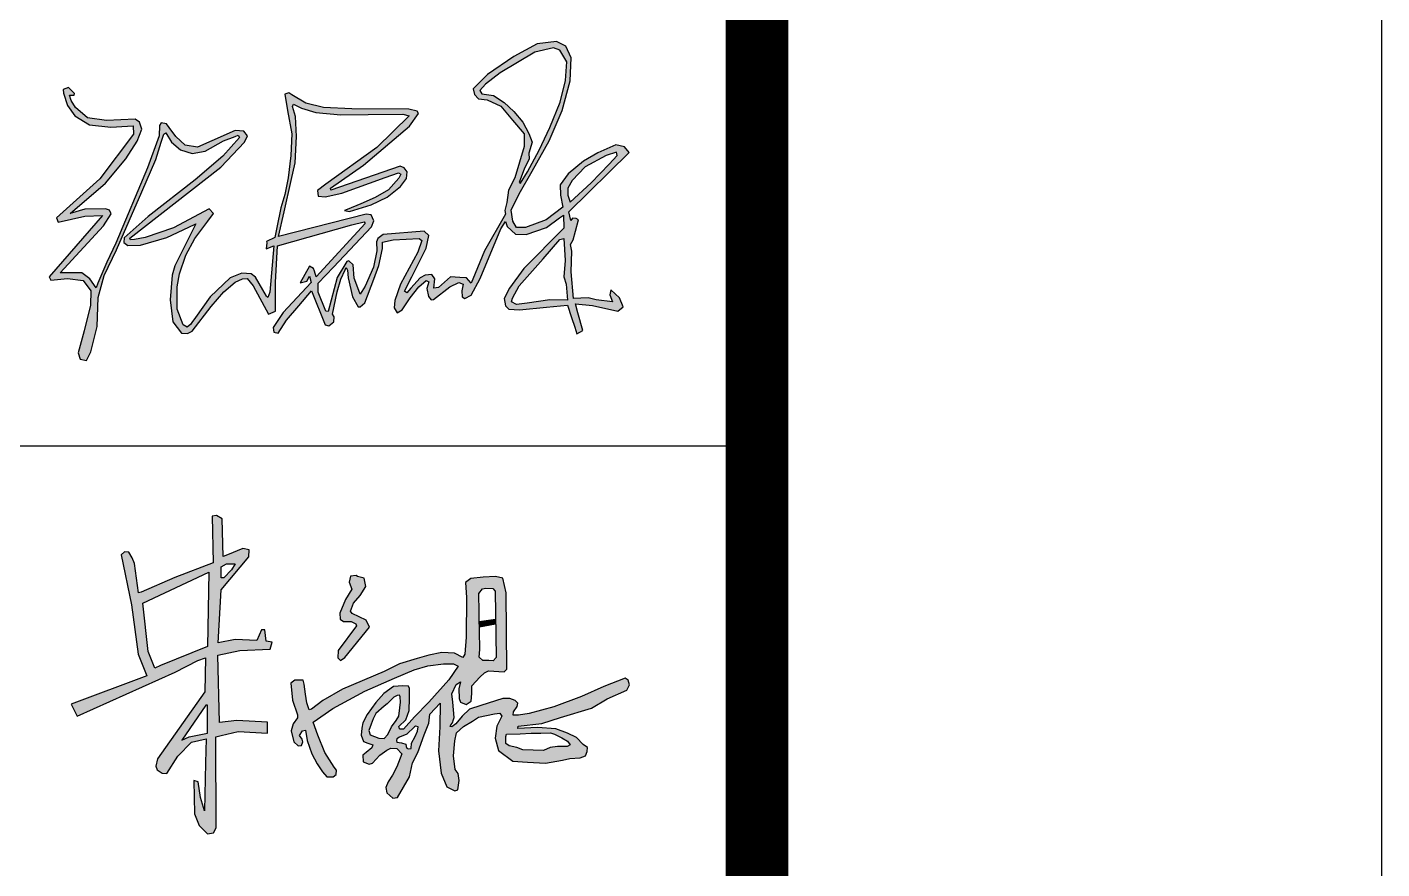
# Model space of a CAD drawing. Extents: x -427546 to -314919, y 698702 to 968782.
# Drawn here: x -341698 to -338446, y 721478 to 723497 of the extents above; entities that cross this region are included whole.
import ezdxf

# ---------------------------------------------------------------- set-up
doc = ezdxf.new("R2010")
doc.units = 0
doc.header["$LTSCALE"] = 1000
doc.header["$MEASUREMENT"] = 0
doc.layers.get('0').update_dxf_attribs({"linetype": 'CONTINUOUS'})
doc.layers.add('PUB_TITLE', color=4, linetype='CONTINUOUS')

msp = doc.modelspace()

# ---------------------------------------------------------------- hatches: boundary and pattern name
h = msp.add_hatch(color=256)
h.paths.add_polyline_path([(-340419, 722987), (-340409.2, 722989.9), (-340406.5, 722937.3), (-340409.2, 722897.5), (-340403.8, 722880.5), (-340400.7, 722841.9), (-340442.9, 722842.5), (-340497.3, 722834.9), (-340523.3, 722831.3), (-340535, 722837.9), (-340532.8, 722846.6), (-340516.5, 722876.1), (-340459.3, 722941.2)], flags=16)
h.paths.add_polyline_path([(-340516.3, 723124.4), (-340513.1, 723122.3), (-340496.5, 723149.6), (-340468.5, 723201.7), (-340443, 723255.7), (-340418.2, 723316.4), (-340405.7, 723368.9), (-340402.5, 723413.5), (-340418.9, 723441.6), (-340434.5, 723447.4), (-340479, 723437.1), (-340561.9, 723387.1), (-340597.1, 723360.2), (-340611.1, 723345.1), (-340606.1, 723336.9), (-340578.5, 723332.7), (-340552.3, 723316.3), (-340529.4, 723294.7), (-340507.7, 723268.5), (-340493.1, 723241.8), (-340485.7, 723221.2), (-340493.4, 723194.7), (-340492.6, 723181), (-340504.2, 723156.2), (-340513.1, 723132.8)], flags=16)
h.paths.add_polyline_path([(-340400.1, 723093.5), (-340393.8, 723077.1), (-340344.1, 723123.5), (-340300.9, 723168.3), (-340281.2, 723188.9), (-340283.1, 723196.5), (-340307.5, 723188.5), (-340358.3, 723161.3), (-340389.7, 723128.7), (-340400.1, 723110.7)], flags=16)
h.paths.add_polyline_path([(-341584.6, 723333.4), (-341583.5, 723337.3), (-341598.5, 723351.9), (-341611.4, 723347.3), (-341610.4, 723338.3), (-341600.7, 723308.7), (-341582.7, 723284.2), (-341547.7, 723262.8), (-341496.4, 723256.7), (-341456.6, 723259.4), (-341442.7, 723260.3), (-341442.3, 723240.1), (-341523.1, 723132.7), (-341626.9, 723039.3), (-341623.2, 723028.8), (-341559.2, 723043.7), (-341517, 723044.9), (-341645, 722897.8), (-341640.3, 722889.4), (-341600.3, 722894), (-341562.8, 722889.1), (-341544.8, 722864.1), (-341545.1, 722829.7), (-341561, 722768.3), (-341574.7, 722715.5), (-341570.2, 722700.5), (-341554.9, 722696.8), (-341544.5, 722718.2), (-341529.8, 722778.7), (-341527.3, 722848.5), (-341512.6, 722900.7), (-341483.4, 722962.3), (-341422.6, 723101.9), (-341388.8, 723179.6), (-341375.9, 723220.8), (-341369.8, 723240.3), (-341364.5, 723243.3), (-341351.1, 723220.8), (-341329.4, 723202.4), (-341301.8, 723193.3), (-341270.3, 723199.1), (-341225.9, 723224.2), (-341198.6, 723234.6), (-341191.4, 723237.4), (-341187.9, 723232.1), (-341227.6, 723187.2), (-341294.5, 723130.3), (-341406.9, 723042.3), (-341464.4, 722991.5), (-341465.5, 722980), (-341456.1, 722973.2), (-341425.1, 722973.5), (-341362.4, 722992.2), (-341295.7, 723023.6), (-341292.3, 723025.2), (-341343.2, 722923.9), (-341349.4, 722902), (-341354.1, 722842.6), (-341347.6, 722790), (-341327.4, 722763), (-341312.7, 722762), (-341301.5, 722767.1), (-341256.2, 722826.4), (-341225.3, 722861.7), (-341198.6, 722884.9), (-341181, 722892.6), (-341169.8, 722893.6), (-341155.4, 722876.5), (-341118.5, 722808.4), (-341101.3, 722815.2), (-341101.2, 722884), (-341097, 722971.9), (-340918, 723022.2), (-340888.4, 723030.1), (-340885.8, 723025.6), (-341003.5, 722897.4), (-341007.8, 722911), (-341010, 722918), (-341019.9, 722923.7), (-341042.6, 722883.7), (-341026.2, 722887), (-341019.5, 722899.7), (-341016.2, 722884.3), (-341082.7, 722812.5), (-341106.8, 722775.9), (-341105.8, 722765.3), (-341095.4, 722762.3), (-341074.7, 722793.6), (-341045.3, 722828.4), (-341014.7, 722864.5), (-340982.4, 722782.5), (-340973.7, 722780.1), (-340961.3, 722789.5), (-340961, 722801.9), (-340964.5, 722808.2), (-340953.2, 722861.6), (-340944.6, 722891.8), (-340934.3, 722914.9), (-340932.1, 722919.8), (-340928.8, 722913.5), (-340927.1, 722895.3), (-340916.4, 722850.1), (-340903.2, 722826.1), (-340898.5, 722825.9), (-340886.9, 722835.6), (-340865.4, 722892.3), (-340853, 722924.8), (-340844.7, 722965.4), (-340844.5, 722980.9), (-340819.1, 722986.9), (-340756.5, 722989.5), (-340750.5, 722985.2), (-340759.9, 722957.2), (-340801.1, 722880.1), (-340814.8, 722841.2), (-340816.4, 722823.6), (-340809.7, 722811.8), (-340797.3, 722818.5), (-340778.1, 722847.2), (-340757, 722874.1), (-340740, 722889.1), (-340733.6, 722885.5), (-340737.8, 722869.5), (-340734.5, 722850.7), (-340727.6, 722842.7), (-340722, 722843.2), (-340682.8, 722874), (-340661.6, 722883.9), (-340651.3, 722880.4), (-340654.1, 722864.5), (-340653, 722849.5), (-340647.3, 722846.2), (-340632.1, 722853.7), (-340609.8, 722893.6), (-340560.7, 723013), (-340549.3, 723030.9), (-340545.2, 723018.8), (-340525.3, 723000.5), (-340499.5, 722999.1), (-340450.6, 723016.1), (-340419.4, 723039), (-340410.1, 723045.8), (-340409.3, 723014.4), (-340505.4, 722917.4), (-340539.5, 722870.7), (-340552.6, 722846.1), (-340549.2, 722828), (-340541.3, 722820.1), (-340516, 722818.7), (-340451, 722824.9), (-340400.5, 722829.7), (-340391, 722800.6), (-340383.2, 722776.8), (-340378.1, 722761.1), (-340364, 722769.2), (-340375.6, 722811.5), (-340381.5, 722832.9), (-340340.4, 722829), (-340279.8, 722815.6), (-340266.8, 722825.6), (-340275.7, 722847.1), (-340296.9, 722866.6), (-340299.3, 722854.6), (-340292.8, 722837.9), (-340331.5, 722842.6), (-340350.8, 722847.8), (-340385.8, 722845.9), (-340391.7, 722909.6), (-340390.4, 722959.1), (-340393.4, 722975.3), (-340387.3, 722986.5), (-340381.6, 723007.1), (-340374, 723034.3), (-340379.9, 723037.4), (-340388.6, 723038.4), (-340392.9, 723032.8), (-340397.1, 723054), (-340252.9, 723196.2), (-340264.1, 723209.6), (-340284.5, 723214.4), (-340327.7, 723195.5), (-340362.3, 723175.4), (-340399.1, 723144.9), (-340418.4, 723118.2), (-340417.3, 723093.7), (-340411.4, 723064.8), (-340451.6, 723034.7), (-340501, 723016.5), (-340523, 723015.8), (-340531.5, 723031.7), (-340535.6, 723057.4), (-340516.3, 723097.1), (-340485, 723151.3), (-340444.4, 723224.4), (-340413.5, 723296.5), (-340393.8, 723368.3), (-340391.9, 723423.4), (-340404.3, 723450.9), (-340427.3, 723462), (-340473.2, 723456.8), (-340529.7, 723426.6), (-340592.8, 723383.3), (-340627, 723348.6), (-340623.7, 723334.8), (-340614.5, 723325), (-340593.5, 723322.3), (-340560.7, 723307.3), (-340532.5, 723273.8), (-340504.9, 723241.2), (-340504.3, 723210.2), (-340526.6, 723135.1), (-340542.3, 723105.6), (-340546.3, 723076.1), (-340551.3, 723056.8), (-340549.7, 723048.4), (-340599.4, 722960.2), (-340622.1, 722906.1), (-340631.9, 722882.8), (-340643.2, 722895.3), (-340658.7, 722896.4), (-340681, 722897.8), (-340710.2, 722872.2), (-340721.5, 722870.6), (-340718.9, 722892.8), (-340726.1, 722903.6), (-340742.1, 722902), (-340754.3, 722895.6), (-340776.8, 722870.3), (-340786.3, 722859.8), (-340791.5, 722863.8), (-340774.1, 722897.4), (-340757.1, 722931.2), (-340739.4, 722966.6), (-340733, 722997), (-340744.6, 723007.3), (-340842.8, 722999.5), (-340855.9, 722989.5), (-340859.3, 722981.5), (-340857.9, 722960.2), (-340866.2, 722920.9), (-340885.8, 722875.6), (-340894.4, 722862.3), (-340898.2, 722856.5), (-340906.2, 722877.8), (-340912.5, 722894.5), (-340915.3, 722926.5), (-340925.4, 722936), (-340930.2, 722934.2), (-340953.1, 722896), (-340975.2, 722814.9), (-340980.3, 722815.1), (-340998.8, 722860.8), (-340998.8, 722875.6), (-340998.8, 722882.3), (-340962.1, 722920.7), (-340871.2, 723018), (-340865.4, 723032), (-340871.4, 723046.4), (-340883.4, 723048.3), (-341094.5, 722994.3), (-341081, 723053.6), (-341063.9, 723128.6), (-341054.2, 723171), (-341050.8, 723234.6), (-341053.5, 723282.8), (-341060.7, 723306.6), (-341057.9, 723311.8), (-341038.8, 723302.2), (-341004.6, 723291.9), (-340944.4, 723286.3), (-340879.1, 723287.1), (-340795.5, 723288.1), (-340780.7, 723283.9), (-340858.4, 723208.4), (-340980.7, 723119.8), (-341000.9, 723105.2), (-340999, 723091.2), (-340982.3, 723089.6), (-340942.5, 723098.7), (-340838.1, 723136.1), (-340806.2, 723147.6), (-340800.2, 723143.7), (-340805.7, 723134.6), (-340830, 723106.7), (-340862.3, 723088), (-340896.5, 723073.3), (-340929.6, 723059.1), (-340935.9, 723056.9), (-340924, 723054.9), (-340871.8, 723070.5), (-340833.2, 723088.5), (-340801.7, 723114.4), (-340787.2, 723133.5), (-340785.2, 723149.7), (-340792.4, 723159.5), (-340802.5, 723163.2), (-340968.4, 723105.9), (-340969.5, 723110.5), (-340890.2, 723165.6), (-340779.4, 723259.4), (-340757.9, 723289.6), (-340761.5, 723294.9), (-340781.5, 723299.8), (-340917.9, 723300.4), (-340986.2, 723303.9), (-341029, 723314.7), (-341062, 723334.4), (-341069.5, 723338.8), (-341079.2, 723335.8), (-341072.3, 723296.5), (-341062.6, 723240.6), (-341065, 723188.5), (-341071.3, 723135.2), (-341079.2, 723095), (-341089, 723063.2), (-341098.2, 723016.1), (-341102.8, 722992.4), (-341123.1, 722982.3), (-341122.6, 722979.4), (-341123.7, 722964.8), (-341105.8, 722972.1), (-341115.3, 722860.8), (-341119.6, 722848.4), (-341122.9, 722851.3), (-341149.4, 722897.3), (-341160, 722904.6), (-341182.5, 722906.2), (-341210.1, 722895.7), (-341258.5, 722850), (-341293.5, 722800.3), (-341301.9, 722788.5), (-341304.9, 722784.2), (-341313.8, 722777.1), (-341323.3, 722782.8), (-341337.1, 722820.4), (-341337.1, 722873.5), (-341331.7, 722904.9), (-341316.3, 722949.4), (-341295.1, 722989.6), (-341263.9, 723031.6), (-341250.3, 723049.9), (-341260.4, 723060.7), (-341346.6, 723015.3), (-341414.1, 722991.9), (-341440.1, 722987.7), (-341449.1, 722986.2), (-341450.7, 722990.4), (-341232.5, 723160.7), (-341175.9, 723220.9), (-341168.5, 723236.3), (-341177.2, 723247.4), (-341198.4, 723248.8), (-341254.2, 723224.4), (-341288.8, 723209.2), (-341317.9, 723213.3), (-341340.9, 723234.8), (-341356.6, 723255.8), (-341363.3, 723264.9), (-341376, 723267.4), (-341379.9, 723260.6), (-341380.8, 723235.8), (-341408.9, 723159.4), (-341484.9, 722978.4), (-341506.4, 722933.3), (-341527.5, 722882.6), (-341532.2, 722871.3), (-341547.4, 722893.1), (-341566.6, 722907), (-341586.4, 722907), (-341618.2, 722907), (-341514.5, 723020.5), (-341495.8, 723048.7), (-341499.5, 723058.1), (-341509.2, 723060.9), (-341558.9, 723060.3), (-341594.1, 723049.5), (-341509.4, 723122.7), (-341460.6, 723180.6), (-341433.1, 723223.3), (-341422.2, 723252), (-341428.1, 723268.9), (-341438.2, 723275.7), (-341507.1, 723273), (-341552.3, 723279.4), (-341581.5, 723304), (-341592, 723320.5), (-341596.2, 723333.2)])
h = msp.add_hatch(color=7)
h.paths.add_polyline_path([(-341240.2, 721990), (-341187.1, 722001.8), (-341114.1, 722004.4), (-341109.2, 722021.7), (-341124, 722023.9), (-341126.8, 722051), (-341135.4, 722051.2), (-341146.3, 722025.3), (-341198.5, 722028.2), (-341239.2, 722019.6), (-341231.7, 722146.9), (-341165.1, 722226.2), (-341164.9, 722242.6), (-341179.9, 722246.2), (-341216.5, 722231.3), (-341226.8, 722227.3), (-341229.5, 722317.3), (-341242.9, 722325.2), (-341253.1, 722323.3), (-341251.4, 722211.7), (-341343.4, 722176.9), (-341423.9, 722141.7), (-341430.2, 722139.5), (-341439.5, 722210.2), (-341445.2, 722224.1), (-341453.7, 722237), (-341463.7, 722237.8), (-341472.2, 722231.3), (-341447.3, 722110.8), (-341431.3, 721992.4), (-341409.9, 721940.3), (-341591.5, 721872.3), (-341577.7, 721844.2), (-341342, 721949.6), (-341288.2, 721977.4), (-341269.2, 721983.7), (-341271.4, 721902.5), (-341384.3, 721741.2), (-341388.9, 721723.6), (-341385.8, 721714.8), (-341373.8, 721707.4), (-341362.3, 721706.3), (-341335.7, 721748.2), (-341303.3, 721781.9), (-341267.6, 721789.6), (-341269.7, 721732.2), (-341271.5, 721616.8), (-341281.4, 721648.5), (-341287.2, 721686.4), (-341297.7, 721689.5), (-341296.7, 721649.2), (-341295.6, 721609.5), (-341284.7, 721581.3), (-341264.3, 721561.8), (-341250.4, 721564.2), (-341244.1, 721576.4), (-341244.8, 721794.5), (-341231.9, 721797.3), (-341190.9, 721807.2), (-341120.6, 721803.3), (-341120.6, 721829.5), (-341194, 721833.6), (-341236, 721829.1)])
h.paths.add_polyline_path([(-341264.9, 722011.3), (-341377.8, 721965.4), (-341390.7, 721959.1), (-341407.4, 721999.4), (-341419.7, 722114.9), (-341261.5, 722189.2)], flags=16)
h.paths.add_polyline_path([(-341264.9, 721870.2), (-341264.9, 721803), (-341308.4, 721794.3), (-341326.5, 721786), (-341268.8, 721870.2)], flags=16)
h.paths.add_polyline_path([(-341231.7, 722175.7), (-341231.7, 722202.5), (-341218.7, 722209.7), (-341197.9, 722209.7), (-341207, 722195), (-341225.2, 722176.1)], flags=16)
h = msp.add_hatch(color=7)
h.paths.add_polyline_path([(-340589.8, 721952.5), (-340552.8, 721950.3), (-340546.4, 721956.7), (-340547.8, 722139.4), (-340555.5, 722175.1), (-340573.1, 722179), (-340602.9, 722177.6), (-340632.7, 722174.5), (-340645.2, 722164.5), (-340643.1, 722128.9), (-340643.7, 722033.2), (-340646.6, 721992.3), (-340651.8, 721984.6), (-340671.4, 721994.9), (-340701.8, 721996.6), (-340733.3, 721990.6), (-340761.3, 721982.6), (-340803.5, 721969.4), (-340840.5, 721951.1), (-340940.4, 721908.5), (-340988, 721881.2), (-341015.3, 721860.9), (-341021, 721858.9), (-341026.2, 721875.5), (-341029.3, 721896.9), (-341032.7, 721920.8), (-341034.8, 721929.9), (-341054.9, 721930.3), (-341064.5, 721922.9), (-341061, 721882.6), (-341048.3, 721847.2), (-341048.5, 721839.5), (-341059, 721825.4), (-341063.6, 721809.1), (-341057.8, 721782.3), (-341047, 721773), (-341038.7, 721773.7), (-341035.6, 721782), (-341037.4, 721788.4), (-341044.1, 721797.4), (-341037, 721808.7), (-341029.6, 721810.2), (-341025.6, 721785.2), (-341014.5, 721753.2), (-341001.8, 721729.2), (-340988.3, 721710.4), (-340978.1, 721698.7), (-340963.2, 721698), (-340955.6, 721704), (-340955.2, 721714.2), (-340960.6, 721721.8), (-340983.2, 721756.6), (-340999.6, 721798.7), (-341010.9, 721829.4), (-340963.7, 721862.2), (-340887, 721903.9), (-340815.5, 721935.2), (-340768.4, 721955), (-340736.1, 721964.4), (-340698.2, 721969.8), (-340674.1, 721969.8), (-340663.2, 721964), (-340685.7, 721931.3), (-340733.3, 721877.5), (-340767.6, 721841.9), (-340794.5, 721812.7), (-340802.1, 721813.1), (-340804.4, 721815.6), (-340805.2, 721819.2), (-340788.4, 721835.4), (-340780.7, 721857.5), (-340780, 721886.9), (-340779.8, 721909.9), (-340782.3, 721915.7), (-340795.5, 721916.8), (-340817.8, 721915.2), (-340841.7, 721898.4), (-340860.5, 721876.3), (-340881.1, 721847.9), (-340891.6, 721828.1), (-340894.4, 721815.5), (-340895.5, 721798.1), (-340890.3, 721783.4), (-340879.5, 721779.2), (-340867.8, 721775.4), (-340870.3, 721767.9), (-340884, 721756.4), (-340891.7, 721750.1), (-340891.2, 721734.1), (-340876.4, 721728.6), (-340868.4, 721731.1), (-340851.2, 721750.2), (-340834.2, 721762), (-340824.3, 721767.2), (-340809.8, 721766.4), (-340798.5, 721753.8), (-340810.3, 721722.3), (-340820.7, 721702.1), (-340830.9, 721686.2), (-340836.9, 721673), (-340834.2, 721659.8), (-340819.6, 721647.5), (-340808.7, 721648.9), (-340779.4, 721698), (-340772.9, 721732.2), (-340760, 721756.4), (-340744.6, 721799.4), (-340733.3, 721827.4), (-340730.8, 721848.6), (-340706.2, 721874.7), (-340707.2, 721818.1), (-340710.2, 721760.5), (-340703.6, 721707.3), (-340690.5, 721674.3), (-340670.6, 721665), (-340663.7, 721667.5), (-340660.6, 721689.9), (-340663.1, 721706), (-340670.3, 721716.2), (-340674.3, 721749.1), (-340671.2, 721785), (-340667.2, 721803.7), (-340650.2, 721819.1), (-340628.7, 721832.1), (-340613.9, 721841.6), (-340575.9, 721849.6), (-340562.7, 721850.9), (-340558.4, 721843.9), (-340569.8, 721819.8), (-340574.1, 721791.4), (-340565.9, 721761.8), (-340531.9, 721736), (-340496.9, 721733.3), (-340453.6, 721731), (-340412.7, 721738.4), (-340394.7, 721742.7), (-340370.2, 721743.9), (-340357.7, 721748.9), (-340353, 721759.5), (-340352.4, 721769.1), (-340362.6, 721776.3), (-340379, 721792.8), (-340400.2, 721803.4), (-340428.7, 721813.8), (-340472.3, 721816.4), (-340519.4, 721814.6), (-340519.1, 721820.1), (-340461.9, 721826.4), (-340417.5, 721840.9), (-340342.8, 721863.4), (-340305.6, 721885.6), (-340258.4, 721906.2), (-340251.8, 721919.4), (-340254.8, 721930), (-340262.2, 721935), (-340313.4, 721914.8), (-340367.1, 721891.2), (-340433.6, 721866.6), (-340492.7, 721850.3), (-340518.4, 721846.4), (-340531.2, 721845.9), (-340529.9, 721854.5), (-340521.1, 721866.7), (-340519.6, 721874.8), (-340526.2, 721881.6), (-340538.6, 721886.4), (-340555.9, 721886.4), (-340608.5, 721869.3), (-340635.7, 721860.6), (-340653.2, 721843.5), (-340668.7, 721825.8), (-340678, 721818.6), (-340681.8, 721818.9), (-340680.3, 721822.8), (-340676.9, 721828.3), (-340674, 721836.2), (-340672.2, 721840.8), (-340675.9, 721877.4), (-340678.3, 721897.7), (-340667.7, 721920.1), (-340657.2, 721926.1), (-340661.3, 721909.1), (-340660.8, 721886.4), (-340657, 721877.1), (-340643.5, 721872.2), (-340631.5, 721880.1), (-340630.4, 721898.2), (-340630.4, 721916.9), (-340610.6, 721937.2), (-340600, 721948.1)])
h.paths.add_polyline_path([(-340612.6, 721985.7), (-340610.8, 722003.9), (-340613.6, 722138), (-340604.8, 722149.1), (-340596.5, 722151.3), (-340579.4, 722149.8), (-340574.3, 722144), (-340572.1, 721984.5), (-340579.3, 721976.8), (-340589.2, 721977.7), (-340603.7, 721977.4)], flags=16)
h.paths.add_polyline_path([(-340547.1, 721801.1), (-340513.9, 721801.5), (-340487.5, 721803.2), (-340464.5, 721803.4), (-340441.1, 721804.3), (-340431.8, 721801.1), (-340414, 721791.8), (-340400.4, 721784.2), (-340394.5, 721775.1), (-340401, 721771.2), (-340424.4, 721771), (-340441.8, 721768.4), (-340458.3, 721761.7), (-340508.1, 721763.2), (-340522.4, 721768.4), (-340540.2, 721772.5), (-340548.6, 721778.6), (-340548.4, 721794.8)], flags=16)
h.paths.add_polyline_path([(-340801.9, 721890.3), (-340801.6, 721877.2), (-340803.3, 721863.5), (-340805.5, 721844.1), (-340812.1, 721833.3), (-340823, 721818), (-340831.5, 721799.9), (-340840.8, 721790.1), (-340853.2, 721791.2), (-340874, 721799.5), (-340877, 721809.6), (-340872.1, 721824.6), (-340866.6, 721837.2), (-340860.3, 721850.1), (-340840.5, 721868.1), (-340833.3, 721873.3), (-340826.5, 721880.5), (-340817.4, 721889.5), (-340809.7, 721893.7), (-340803.4, 721893.9)], flags=16)
h.paths.add_polyline_path([(-340758.8, 721818.5), (-340760.6, 721808.3), (-340765.9, 721794.8), (-340775.1, 721778.8), (-340775.8, 721766.5), (-340782.8, 721765.2), (-340786.5, 721767.1), (-340787.9, 721771.2), (-340788.4, 721776.9), (-340799, 721780.1), (-340810.3, 721781.4), (-340811, 721785.4), (-340810.4, 721789.8), (-340803.9, 721793.9), (-340786.5, 721800.8), (-340767.5, 721818.5), (-340765.6, 721819.7)], flags=16)
for points in [[(-340876.1, 722057.3), (-340883.8, 722074.3), (-340917.4, 722090.4), (-340921, 722095.9), (-340913.9, 722114.8), (-340898.5, 722133.1), (-340884.6, 722154.6), (-340888.5, 722175.3), (-340904.3, 722179.1), (-340907.6, 722181.3), (-340921.1, 722179.6), (-340924.9, 722165.4), (-340917.8, 722148.7), (-340933.7, 722123.5), (-340946.6, 722090.6), (-340946.5, 722076.5), (-340938, 722071), (-340919.5, 722071), (-340908.2, 722065.3), (-340906.6, 722060.8), (-340951, 722001.4), (-340951.6, 721983.6), (-340945, 721977.5), (-340934.8, 721984.9)], [(-340573.4, 722076.6), (-340612.2, 722070.9), (-340611.9, 722057), (-340573.2, 722064.3)]]:
    msp.add_hatch(color=7).paths.add_polyline_path(points)

# ---------------------------------------------------------------- linework, layer by layer
for p, q in [((-340473.2, 723456.8), (-340529.7, 723426.6)), ((-340427.3, 723462), (-340473.2, 723456.8)), ((-340404.3, 723450.9), (-340427.3, 723462)), ((-340391.9, 723423.4), (-340404.3, 723450.9)), ((-340529.7, 723426.6), (-340592.8, 723383.3)), ((-340479, 723437.1), (-340561.9, 723387.1)), ((-340434.5, 723447.4), (-340479, 723437.1)), ((-340418.9, 723441.6), (-340434.5, 723447.4)), ((-340402.5, 723413.5), (-340418.9, 723441.6)), ((-340393.8, 723368.3), (-340391.9, 723423.4)), ((-340561.9, 723387.1), (-340597.1, 723360.2)), ((-340405.7, 723368.9), (-340402.5, 723413.5)), ((-340592.8, 723383.3), (-340627, 723348.6)), ((-340597.1, 723360.2), (-340611.1, 723345.1)), ((-340418.2, 723316.4), (-340405.7, 723368.9)), ((-340413.5, 723296.5), (-340393.8, 723368.3)), ((-341598.5, 723351.9), (-341611.4, 723347.3)), ((-341611.4, 723347.3), (-341610.4, 723338.3)), ((-341610.4, 723338.3), (-341600.7, 723308.7)), ((-341583.5, 723337.3), (-341598.5, 723351.9)), ((-341596.2, 723333.2), (-341584.6, 723333.4)), ((-341592, 723320.5), (-341596.2, 723333.2)), ((-341581.5, 723304), (-341592, 723320.5)), ((-341584.6, 723333.4), (-341583.5, 723337.3)), ((-341069.5, 723338.8), (-341079.2, 723335.8)), ((-341079.2, 723335.8), (-341072.3, 723296.5)), ((-341062, 723334.4), (-341069.5, 723338.8)), ((-341029, 723314.7), (-341062, 723334.4)), ((-340627, 723348.6), (-340623.7, 723334.8)), ((-340623.7, 723334.8), (-340614.5, 723325)), ((-340614.5, 723325), (-340593.5, 723322.3)), ((-340611.1, 723345.1), (-340606.1, 723336.9)), ((-340606.1, 723336.9), (-340578.5, 723332.7)), ((-340593.5, 723322.3), (-340560.7, 723307.3)), ((-340578.5, 723332.7), (-340552.3, 723316.3)), ((-341600.7, 723308.7), (-341582.7, 723284.2)), ((-341552.3, 723279.4), (-341581.5, 723304)), ((-341072.3, 723296.5), (-341062.6, 723240.6)), ((-341060.7, 723306.6), (-341057.9, 723311.8)), ((-341053.5, 723282.8), (-341060.7, 723306.6)), ((-341057.9, 723311.8), (-341038.8, 723302.2)), ((-341038.8, 723302.2), (-341004.6, 723291.9)), ((-340986.2, 723303.9), (-341029, 723314.7)), ((-341004.6, 723291.9), (-340944.4, 723286.3)), ((-340917.9, 723300.4), (-340986.2, 723303.9)), ((-340781.5, 723299.8), (-340917.9, 723300.4)), ((-340879.1, 723287.1), (-340795.5, 723288.1)), ((-340795.5, 723288.1), (-340780.7, 723283.9)), ((-340761.5, 723294.9), (-340781.5, 723299.8)), ((-340779.4, 723259.4), (-340757.9, 723289.6)), ((-340757.9, 723289.6), (-340761.5, 723294.9)), ((-340560.7, 723307.3), (-340532.5, 723273.8)), ((-340552.3, 723316.3), (-340529.4, 723294.7)), ((-340529.4, 723294.7), (-340507.7, 723268.5)), ((-340444.4, 723224.4), (-340413.5, 723296.5)), ((-340443, 723255.7), (-340418.2, 723316.4)), ((-341582.7, 723284.2), (-341547.7, 723262.8)), ((-341507.1, 723273), (-341552.3, 723279.4)), ((-341547.7, 723262.8), (-341496.4, 723256.7)), ((-341438.2, 723275.7), (-341507.1, 723273)), ((-341496.4, 723256.7), (-341456.6, 723259.4)), ((-341456.6, 723259.4), (-341442.7, 723260.3)), ((-341442.7, 723260.3), (-341442.3, 723240.1)), ((-341428.1, 723268.9), (-341438.2, 723275.7)), ((-341422.2, 723252), (-341428.1, 723268.9)), ((-341379.9, 723260.6), (-341380.8, 723235.8)), ((-341376, 723267.4), (-341379.9, 723260.6)), ((-341363.3, 723264.9), (-341376, 723267.4)), ((-341356.6, 723255.8), (-341363.3, 723264.9)), ((-341340.9, 723234.8), (-341356.6, 723255.8)), ((-341050.8, 723234.6), (-341053.5, 723282.8)), ((-340944.4, 723286.3), (-340879.1, 723287.1)), ((-340890.2, 723165.6), (-340779.4, 723259.4)), ((-340780.7, 723283.9), (-340858.4, 723208.4)), ((-340532.5, 723273.8), (-340504.9, 723241.2)), ((-340507.7, 723268.5), (-340493.1, 723241.8)), ((-340468.5, 723201.7), (-340443, 723255.7)), ((-341442.3, 723240.1), (-341523.1, 723132.7)), ((-341460.6, 723180.6), (-341433.1, 723223.3)), ((-341433.1, 723223.3), (-341422.2, 723252)), ((-341380.8, 723235.8), (-341408.9, 723159.4)), ((-341375.9, 723220.8), (-341369.8, 723240.3)), ((-341369.8, 723240.3), (-341364.5, 723243.3)), ((-341364.5, 723243.3), (-341351.1, 723220.8)), ((-341317.9, 723213.3), (-341340.9, 723234.8)), ((-341254.2, 723224.4), (-341288.8, 723209.2)), ((-341270.3, 723199.1), (-341225.9, 723224.2)), ((-341198.4, 723248.8), (-341254.2, 723224.4)), ((-341187.9, 723232.1), (-341227.6, 723187.2)), ((-341225.9, 723224.2), (-341198.6, 723234.6)), ((-341198.6, 723234.6), (-341191.4, 723237.4)), ((-341177.2, 723247.4), (-341198.4, 723248.8)), ((-341191.4, 723237.4), (-341187.9, 723232.1)), ((-341168.5, 723236.3), (-341177.2, 723247.4)), ((-341175.9, 723220.9), (-341168.5, 723236.3)), ((-341062.6, 723240.6), (-341065, 723188.5)), ((-341054.2, 723171), (-341050.8, 723234.6)), ((-340504.9, 723241.2), (-340504.3, 723210.2)), ((-340493.1, 723241.8), (-340485.7, 723221.2)), ((-340485, 723151.3), (-340444.4, 723224.4)), ((-341388.8, 723179.6), (-341375.9, 723220.8)), ((-341351.1, 723220.8), (-341329.4, 723202.4)), ((-341329.4, 723202.4), (-341301.8, 723193.3)), ((-341288.8, 723209.2), (-341317.9, 723213.3)), ((-341301.8, 723193.3), (-341270.3, 723199.1)), ((-341232.5, 723160.7), (-341175.9, 723220.9)), ((-340858.4, 723208.4), (-340980.7, 723119.8)), ((-340504.3, 723210.2), (-340526.6, 723135.1)), ((-340496.5, 723149.6), (-340468.5, 723201.7)), ((-340485.7, 723221.2), (-340493.4, 723194.7)), ((-340493.4, 723194.7), (-340492.6, 723181)), ((-340397.1, 723054), (-340252.9, 723196.2)), ((-340327.7, 723195.5), (-340362.3, 723175.4)), ((-340284.5, 723214.4), (-340327.7, 723195.5)), ((-340283.1, 723196.5), (-340307.5, 723188.5)), ((-340264.1, 723209.6), (-340284.5, 723214.4)), ((-340281.2, 723188.9), (-340283.1, 723196.5)), ((-340252.9, 723196.2), (-340264.1, 723209.6)), ((-341509.4, 723122.7), (-341460.6, 723180.6)), ((-341408.9, 723159.4), (-341484.9, 722978.4)), ((-341450.7, 722990.4), (-341232.5, 723160.7)), ((-341422.6, 723101.9), (-341388.8, 723179.6)), ((-341227.6, 723187.2), (-341294.5, 723130.3)), ((-341065, 723188.5), (-341071.3, 723135.2)), ((-341063.9, 723128.6), (-341054.2, 723171)), ((-340969.5, 723110.5), (-340890.2, 723165.6)), ((-340802.5, 723163.2), (-340968.4, 723105.9)), ((-340792.4, 723159.5), (-340802.5, 723163.2)), ((-340785.2, 723149.7), (-340792.4, 723159.5)), ((-340492.6, 723181), (-340504.2, 723156.2)), ((-340362.3, 723175.4), (-340399.1, 723144.9)), ((-340358.3, 723161.3), (-340389.7, 723128.7)), ((-340307.5, 723188.5), (-340358.3, 723161.3)), ((-340344.1, 723123.5), (-340300.9, 723168.3)), ((-340300.9, 723168.3), (-340281.2, 723188.9)), ((-341523.1, 723132.7), (-341626.9, 723039.3)), ((-341294.5, 723130.3), (-341406.9, 723042.3)), ((-341081, 723053.6), (-341063.9, 723128.6)), ((-341071.3, 723135.2), (-341079.2, 723095)), ((-340942.5, 723098.7), (-340838.1, 723136.1)), ((-340838.1, 723136.1), (-340806.2, 723147.6)), ((-340805.7, 723134.6), (-340830, 723106.7)), ((-340806.2, 723147.6), (-340800.2, 723143.7)), ((-340800.2, 723143.7), (-340805.7, 723134.6)), ((-340801.7, 723114.4), (-340787.2, 723133.5)), ((-340787.2, 723133.5), (-340785.2, 723149.7)), ((-340526.6, 723135.1), (-340542.3, 723105.6)), ((-340516.3, 723097.1), (-340485, 723151.3)), ((-340513.1, 723132.8), (-340516.3, 723124.4)), ((-340504.2, 723156.2), (-340513.1, 723132.8)), ((-340513.1, 723122.3), (-340496.5, 723149.6)), ((-340399.1, 723144.9), (-340418.4, 723118.2)), ((-340389.7, 723128.7), (-340400.1, 723110.7)), ((-341594.1, 723049.5), (-341509.4, 723122.7)), ((-341483.4, 722962.3), (-341422.6, 723101.9)), ((-341079.2, 723095), (-341089, 723063.2)), ((-340980.7, 723119.8), (-341000.9, 723105.2)), ((-341000.9, 723105.2), (-340999, 723091.2)), ((-340982.3, 723089.6), (-340942.5, 723098.7)), ((-340968.4, 723105.9), (-340969.5, 723110.5)), ((-340830, 723106.7), (-340862.3, 723088)), ((-340833.2, 723088.5), (-340801.7, 723114.4)), ((-340542.3, 723105.6), (-340546.3, 723076.1)), ((-340535.6, 723057.4), (-340516.3, 723097.1)), ((-340516.3, 723124.4), (-340513.1, 723122.3)), ((-340418.4, 723118.2), (-340417.3, 723093.7)), ((-340417.3, 723093.7), (-340411.4, 723064.8)), ((-340400.1, 723110.7), (-340400.1, 723093.5)), ((-340400.1, 723093.5), (-340393.8, 723077.1)), ((-340393.8, 723077.1), (-340344.1, 723123.5)), ((-341558.9, 723060.3), (-341594.1, 723049.5)), ((-341509.2, 723060.9), (-341558.9, 723060.3)), ((-341499.5, 723058.1), (-341509.2, 723060.9)), ((-341260.4, 723060.7), (-341346.6, 723015.3)), ((-341250.3, 723049.9), (-341260.4, 723060.7)), ((-341089, 723063.2), (-341098.2, 723016.1)), ((-340999, 723091.2), (-340982.3, 723089.6)), ((-340896.5, 723073.3), (-340929.6, 723059.1)), ((-340924, 723054.9), (-340871.8, 723070.5)), ((-340862.3, 723088), (-340896.5, 723073.3)), ((-340871.8, 723070.5), (-340833.2, 723088.5)), ((-340546.3, 723076.1), (-340551.3, 723056.8)), ((-340411.4, 723064.8), (-340451.6, 723034.7)), ((-340393.8, 723077.1), (-340393.8, 723077.1)), ((-341517, 723044.9), (-341645, 722897.8)), ((-341626.9, 723039.3), (-341623.2, 723028.8)), ((-341623.2, 723028.8), (-341559.2, 723043.7)), ((-341559.2, 723043.7), (-341517, 723044.9)), ((-341514.5, 723020.5), (-341495.8, 723048.7)), ((-341495.8, 723048.7), (-341499.5, 723058.1)), ((-341406.9, 723042.3), (-341464.4, 722991.5)), ((-341295.1, 722989.6), (-341263.9, 723031.6)), ((-341263.9, 723031.6), (-341250.3, 723049.9)), ((-341094.5, 722994.3), (-341081, 723053.6)), ((-340883.4, 723048.3), (-341094.5, 722994.3)), ((-340929.6, 723059.1), (-340935.9, 723056.9)), ((-340935.9, 723056.9), (-340924, 723054.9)), ((-340918, 723022.2), (-340888.4, 723030.1)), ((-340888.4, 723030.1), (-340885.8, 723025.6)), ((-340871.4, 723046.4), (-340883.4, 723048.3)), ((-340865.4, 723032), (-340871.4, 723046.4)), ((-340871.2, 723018), (-340865.4, 723032)), ((-340549.7, 723048.4), (-340599.4, 722960.2)), ((-340560.7, 723013), (-340549.3, 723030.9)), ((-340551.3, 723056.8), (-340549.7, 723048.4)), ((-340549.3, 723030.9), (-340545.2, 723018.8)), ((-340531.5, 723031.7), (-340535.6, 723057.4)), ((-340523, 723015.8), (-340531.5, 723031.7)), ((-340451.6, 723034.7), (-340501, 723016.5)), ((-340450.6, 723016.1), (-340419.4, 723039)), ((-340419.4, 723039), (-340410.1, 723045.8)), ((-340410.1, 723045.8), (-340409.3, 723014.4)), ((-340392.9, 723032.8), (-340397.1, 723054)), ((-340388.6, 723038.4), (-340392.9, 723032.8)), ((-340379.9, 723037.4), (-340388.6, 723038.4)), ((-340381.6, 723007.1), (-340374, 723034.3)), ((-340374, 723034.3), (-340379.9, 723037.4)), ((-341618.2, 722907), (-341514.5, 723020.5)), ((-341346.6, 723015.3), (-341414.1, 722991.9)), ((-341362.4, 722992.2), (-341295.7, 723023.6)), ((-341292.3, 723025.2), (-341343.2, 722923.9)), ((-341295.7, 723023.6), (-341292.3, 723025.2)), ((-341098.2, 723016.1), (-341102.8, 722992.4)), ((-341097, 722971.9), (-340918, 723022.2)), ((-340885.8, 723025.6), (-341003.5, 722897.4)), ((-340962.1, 722920.7), (-340871.2, 723018)), ((-340842.8, 722999.5), (-340855.9, 722989.5)), ((-340744.6, 723007.3), (-340842.8, 722999.5)), ((-340733, 722997), (-340744.6, 723007.3)), ((-340739.4, 722966.6), (-340733, 722997)), ((-340609.8, 722893.6), (-340560.7, 723013)), ((-340545.2, 723018.8), (-340525.3, 723000.5)), ((-340525.3, 723000.5), (-340499.5, 722999.1)), ((-340501, 723016.5), (-340523, 723015.8)), ((-340409.3, 723014.4), (-340505.4, 722917.4)), ((-340499.5, 722999.1), (-340450.6, 723016.1)), ((-340387.3, 722986.5), (-340381.6, 723007.1)), ((-341484.9, 722978.4), (-341506.4, 722933.3)), ((-341464.4, 722991.5), (-341465.5, 722980)), ((-341465.5, 722980), (-341456.1, 722973.2)), ((-341456.1, 722973.2), (-341425.1, 722973.5)), ((-341449.1, 722986.2), (-341450.7, 722990.4)), ((-341440.1, 722987.7), (-341449.1, 722986.2)), ((-341414.1, 722991.9), (-341440.1, 722987.7)), ((-341425.1, 722973.5), (-341362.4, 722992.2)), ((-341316.3, 722949.4), (-341295.1, 722989.6)), ((-341122.6, 722979.4), (-341123.7, 722964.8)), ((-341123.7, 722964.8), (-341105.8, 722972.1)), ((-341102.8, 722992.4), (-341123.1, 722982.3)), ((-341123.1, 722982.3), (-341122.6, 722979.4)), ((-341105.8, 722972.1), (-341115.3, 722860.8)), ((-341101.2, 722884), (-341097, 722971.9)), ((-340855.9, 722989.5), (-340859.3, 722981.5)), ((-340859.3, 722981.5), (-340857.9, 722960.2)), ((-340853, 722924.8), (-340844.7, 722965.4)), ((-340844.7, 722965.4), (-340844.5, 722980.9)), ((-340844.5, 722980.9), (-340819.1, 722986.9)), ((-340819.1, 722986.9), (-340756.5, 722989.5)), ((-340750.5, 722985.2), (-340759.9, 722957.2)), ((-340757.1, 722931.2), (-340739.4, 722966.6)), ((-340756.5, 722989.5), (-340750.5, 722985.2)), ((-340459.3, 722941.2), (-340419, 722987)), ((-340419, 722987), (-340409.2, 722989.9)), ((-340409.2, 722989.9), (-340406.5, 722937.3)), ((-340393.4, 722975.3), (-340387.3, 722986.5)), ((-340390.4, 722959.1), (-340393.4, 722975.3)), ((-341506.4, 722933.3), (-341527.5, 722882.6)), ((-341512.6, 722900.7), (-341483.4, 722962.3)), ((-341331.7, 722904.9), (-341316.3, 722949.4)), ((-340930.2, 722934.2), (-340953.1, 722896)), ((-340925.4, 722936), (-340930.2, 722934.2)), ((-340915.3, 722926.5), (-340925.4, 722936)), ((-340857.9, 722960.2), (-340866.2, 722920.9)), ((-340759.9, 722957.2), (-340801.1, 722880.1)), ((-340774.1, 722897.4), (-340757.1, 722931.2)), ((-340599.4, 722960.2), (-340622.1, 722906.1)), ((-340516.5, 722876.1), (-340459.3, 722941.2)), ((-340406.5, 722937.3), (-340409.2, 722897.5)), ((-340391.7, 722909.6), (-340390.4, 722959.1)), ((-341645, 722897.8), (-341640.3, 722889.4)), ((-341586.4, 722907), (-341618.2, 722907)), ((-341566.6, 722907), (-341586.4, 722907)), ((-341547.4, 722893.1), (-341566.6, 722907)), ((-341527.3, 722848.5), (-341512.6, 722900.7)), ((-341349.4, 722902), (-341354.1, 722842.6)), ((-341343.2, 722923.9), (-341349.4, 722902)), ((-341337.1, 722873.5), (-341331.7, 722904.9)), ((-341182.5, 722906.2), (-341210.1, 722895.7)), ((-341160, 722904.6), (-341182.5, 722906.2)), ((-341149.4, 722897.3), (-341160, 722904.6)), ((-341019.9, 722923.7), (-341042.6, 722883.7)), ((-341026.2, 722887), (-341019.5, 722899.7)), ((-341010, 722918), (-341019.9, 722923.7)), ((-341019.5, 722899.7), (-341016.2, 722884.3)), ((-341007.8, 722911), (-341010, 722918)), ((-341003.5, 722897.4), (-341007.8, 722911)), ((-340998.8, 722882.3), (-340962.1, 722920.7)), ((-340944.6, 722891.8), (-340934.3, 722914.9)), ((-340934.3, 722914.9), (-340932.1, 722919.8)), ((-340932.1, 722919.8), (-340928.8, 722913.5)), ((-340928.8, 722913.5), (-340927.1, 722895.3)), ((-340912.5, 722894.5), (-340915.3, 722926.5)), ((-340866.2, 722920.9), (-340885.8, 722875.6)), ((-340865.4, 722892.3), (-340853, 722924.8)), ((-340742.1, 722902), (-340754.3, 722895.6)), ((-340726.1, 722903.6), (-340742.1, 722902)), ((-340718.9, 722892.8), (-340726.1, 722903.6)), ((-340681, 722897.8), (-340710.2, 722872.2)), ((-340658.7, 722896.4), (-340681, 722897.8)), ((-340622.1, 722906.1), (-340631.9, 722882.8)), ((-340505.4, 722917.4), (-340539.5, 722870.7)), ((-340409.2, 722897.5), (-340403.8, 722880.5)), ((-340385.8, 722845.9), (-340391.7, 722909.6)), ((-341640.3, 722889.4), (-341600.3, 722894)), ((-341600.3, 722894), (-341562.8, 722889.1)), ((-341562.8, 722889.1), (-341544.8, 722864.1)), ((-341532.2, 722871.3), (-341547.4, 722893.1)), ((-341527.5, 722882.6), (-341532.2, 722871.3)), ((-341337.1, 722820.4), (-341337.1, 722873.5)), ((-341210.1, 722895.7), (-341258.5, 722850)), ((-341225.3, 722861.7), (-341198.6, 722884.9)), ((-341198.6, 722884.9), (-341181, 722892.6)), ((-341181, 722892.6), (-341169.8, 722893.6)), ((-341169.8, 722893.6), (-341155.4, 722876.5)), ((-341155.4, 722876.5), (-341118.5, 722808.4)), ((-341122.9, 722851.3), (-341149.4, 722897.3)), ((-341101.3, 722815.2), (-341101.2, 722884)), ((-341016.2, 722884.3), (-341082.7, 722812.5)), ((-341042.6, 722883.7), (-341026.2, 722887)), ((-340998.8, 722875.6), (-340998.8, 722882.3)), ((-340998.8, 722860.8), (-340998.8, 722875.6)), ((-340953.1, 722896), (-340975.2, 722814.9)), ((-340953.2, 722861.6), (-340944.6, 722891.8)), ((-340927.1, 722895.3), (-340916.4, 722850.1)), ((-340906.2, 722877.8), (-340912.5, 722894.5)), ((-340898.2, 722856.5), (-340906.2, 722877.8)), ((-340885.8, 722875.6), (-340894.4, 722862.3)), ((-340886.9, 722835.6), (-340865.4, 722892.3)), ((-340801.1, 722880.1), (-340814.8, 722841.2)), ((-340791.5, 722863.8), (-340774.1, 722897.4)), ((-340776.8, 722870.3), (-340786.3, 722859.8)), ((-340778.1, 722847.2), (-340757, 722874.1)), ((-340754.3, 722895.6), (-340776.8, 722870.3)), ((-340757, 722874.1), (-340740, 722889.1)), ((-340740, 722889.1), (-340733.6, 722885.5)), ((-340733.6, 722885.5), (-340737.8, 722869.5)), ((-340737.8, 722869.5), (-340734.5, 722850.7)), ((-340722, 722843.2), (-340682.8, 722874)), ((-340721.5, 722870.6), (-340718.9, 722892.8)), ((-340710.2, 722872.2), (-340721.5, 722870.6)), ((-340682.8, 722874), (-340661.6, 722883.9)), ((-340661.6, 722883.9), (-340651.3, 722880.4)), ((-340643.2, 722895.3), (-340658.7, 722896.4)), ((-340651.3, 722880.4), (-340654.1, 722864.5)), ((-340631.9, 722882.8), (-340643.2, 722895.3)), ((-340632.1, 722853.7), (-340609.8, 722893.6)), ((-340539.5, 722870.7), (-340552.6, 722846.1)), ((-340532.8, 722846.6), (-340516.5, 722876.1)), ((-340403.8, 722880.5), (-340400.7, 722841.9)), ((-340296.9, 722866.6), (-340299.3, 722854.6)), ((-340275.7, 722847.1), (-340296.9, 722866.6)), ((-341544.8, 722864.1), (-341545.1, 722829.7)), ((-341529.8, 722778.7), (-341527.3, 722848.5)), ((-341354.1, 722842.6), (-341347.6, 722790)), ((-341258.5, 722850), (-341293.5, 722800.3)), ((-341256.2, 722826.4), (-341225.3, 722861.7)), ((-341119.6, 722848.4), (-341122.9, 722851.3)), ((-341115.3, 722860.8), (-341119.6, 722848.4)), ((-341045.3, 722828.4), (-341014.7, 722864.5)), ((-341014.7, 722864.5), (-340982.4, 722782.5)), ((-340980.3, 722815.1), (-340998.8, 722860.8)), ((-340964.5, 722808.2), (-340953.2, 722861.6)), ((-340916.4, 722850.1), (-340903.2, 722826.1)), ((-340898.5, 722825.9), (-340886.9, 722835.6)), ((-340894.4, 722862.3), (-340898.2, 722856.5)), ((-340814.8, 722841.2), (-340816.4, 722823.6)), ((-340797.3, 722818.5), (-340778.1, 722847.2)), ((-340786.3, 722859.8), (-340791.5, 722863.8)), ((-340734.5, 722850.7), (-340727.6, 722842.7)), ((-340727.6, 722842.7), (-340722, 722843.2)), ((-340654.1, 722864.5), (-340653, 722849.5)), ((-340653, 722849.5), (-340647.3, 722846.2)), ((-340647.3, 722846.2), (-340632.1, 722853.7)), ((-340552.6, 722846.1), (-340549.2, 722828)), ((-340535, 722837.9), (-340532.8, 722846.6)), ((-340523.3, 722831.3), (-340535, 722837.9)), ((-340497.3, 722834.9), (-340523.3, 722831.3)), ((-340442.9, 722842.5), (-340497.3, 722834.9)), ((-340400.7, 722841.9), (-340442.9, 722842.5)), ((-340350.8, 722847.8), (-340385.8, 722845.9)), ((-340375.6, 722811.5), (-340381.5, 722832.9)), ((-340381.5, 722832.9), (-340340.4, 722829)), ((-340331.5, 722842.6), (-340350.8, 722847.8)), ((-340292.8, 722837.9), (-340331.5, 722842.6)), ((-340299.3, 722854.6), (-340292.8, 722837.9)), ((-340266.8, 722825.6), (-340275.7, 722847.1)), ((-341545.1, 722829.7), (-341561, 722768.3)), ((-341323.3, 722782.8), (-341337.1, 722820.4)), ((-341293.5, 722800.3), (-341301.9, 722788.5)), ((-341301.5, 722767.1), (-341256.2, 722826.4)), ((-341118.5, 722808.4), (-341101.3, 722815.2)), ((-341082.7, 722812.5), (-341106.8, 722775.9)), ((-341074.7, 722793.6), (-341045.3, 722828.4)), ((-340975.2, 722814.9), (-340980.3, 722815.1)), ((-340961, 722801.9), (-340964.5, 722808.2)), ((-340961.3, 722789.5), (-340961, 722801.9)), ((-340903.2, 722826.1), (-340898.5, 722825.9)), ((-340816.4, 722823.6), (-340809.7, 722811.8)), ((-340809.7, 722811.8), (-340797.3, 722818.5)), ((-340549.2, 722828), (-340541.3, 722820.1)), ((-340541.3, 722820.1), (-340516, 722818.7)), ((-340516, 722818.7), (-340451, 722824.9)), ((-340451, 722824.9), (-340400.5, 722829.7)), ((-340400.5, 722829.7), (-340391, 722800.6)), ((-340391, 722800.6), (-340383.2, 722776.8)), ((-340364, 722769.2), (-340375.6, 722811.5)), ((-340340.4, 722829), (-340279.8, 722815.6)), ((-340279.8, 722815.6), (-340266.8, 722825.6)), ((-341561, 722768.3), (-341574.7, 722715.5)), ((-341544.5, 722718.2), (-341529.8, 722778.7)), ((-341347.6, 722790), (-341327.4, 722763)), ((-341313.8, 722777.1), (-341323.3, 722782.8)), ((-341304.9, 722784.2), (-341313.8, 722777.1)), ((-341301.9, 722788.5), (-341304.9, 722784.2)), ((-341106.8, 722775.9), (-341105.8, 722765.3)), ((-341095.4, 722762.3), (-341074.7, 722793.6)), ((-340982.4, 722782.5), (-340973.7, 722780.1)), ((-340973.7, 722780.1), (-340961.3, 722789.5)), ((-340383.2, 722776.8), (-340378.1, 722761.1)), ((-340378.1, 722761.1), (-340364, 722769.2)), ((-341327.4, 722763), (-341312.7, 722762)), ((-341312.7, 722762), (-341301.5, 722767.1)), ((-341105.8, 722765.3), (-341095.4, 722762.3)), ((-341574.7, 722715.5), (-341570.2, 722700.5)), ((-341554.9, 722696.8), (-341544.5, 722718.2)), ((-341570.2, 722700.5), (-341554.9, 722696.8))]:
    msp.add_line(p, q)
for points in [[(-341267.6, 721789.6), (-341269.7, 721732.2), (-341271.5, 721616.8), (-341281.4, 721648.5), (-341287.2, 721686.4), (-341297.7, 721689.5), (-341296.7, 721649.2), (-341295.6, 721609.5), (-341284.7, 721581.3), (-341264.3, 721561.8), (-341250.4, 721564.2), (-341244.1, 721576.4), (-341244.8, 721794.5), (-341231.9, 721797.3), (-341190.9, 721807.2), (-341120.6, 721803.3), (-341120.6, 721829.5), (-341194, 721833.6), (-341236, 721829.1), (-341240.2, 721990), (-341187.1, 722001.8), (-341114.1, 722004.4), (-341109.2, 722021.7), (-341124, 722023.9), (-341126.8, 722051), (-341135.4, 722051.2), (-341146.3, 722025.3), (-341198.5, 722028.2), (-341239.2, 722019.6), (-341231.7, 722146.9), (-341165.1, 722226.2), (-341164.9, 722242.6), (-341179.9, 722246.2), (-341216.5, 722231.3), (-341226.8, 722227.3), (-341229.5, 722317.3), (-341242.9, 722325.2), (-341253.1, 722323.3), (-341251.4, 722211.7), (-341343.4, 722176.9), (-341423.9, 722141.7), (-341430.2, 722139.5), (-341439.5, 722210.2), (-341445.2, 722224.1), (-341453.7, 722237), (-341463.7, 722237.8), (-341472.2, 722231.3), (-341447.3, 722110.8), (-341431.3, 721992.4), (-341409.9, 721940.3), (-341591.5, 721872.3), (-341577.7, 721844.2), (-341342, 721949.6), (-341288.2, 721977.4), (-341269.2, 721983.7), (-341271.4, 721902.5), (-341384.3, 721741.2), (-341388.9, 721723.6), (-341385.8, 721714.8), (-341373.8, 721707.4), (-341362.3, 721706.3), (-341335.7, 721748.2), (-341303.3, 721781.9)], [(-341034.8, 721929.9), (-341054.9, 721930.3), (-341064.5, 721922.9), (-341061, 721882.6), (-341048.3, 721847.2), (-341048.5, 721839.5), (-341059, 721825.4), (-341063.6, 721809.1), (-341057.8, 721782.3), (-341047, 721773), (-341038.7, 721773.7), (-341035.6, 721782), (-341037.4, 721788.4), (-341044.1, 721797.4), (-341037, 721808.7), (-341029.6, 721810.2), (-341025.6, 721785.2), (-341014.5, 721753.2), (-341001.8, 721729.2), (-340988.3, 721710.4), (-340978.1, 721698.7), (-340963.2, 721698), (-340955.6, 721704), (-340955.2, 721714.2), (-340960.6, 721721.8), (-340983.2, 721756.6), (-340999.6, 721798.7), (-341010.9, 721829.4), (-340963.7, 721862.2), (-340887, 721903.9), (-340815.5, 721935.2), (-340768.4, 721955), (-340736.1, 721964.4), (-340698.2, 721969.8), (-340674.1, 721969.8), (-340663.2, 721964), (-340685.7, 721931.3), (-340733.3, 721877.5), (-340767.6, 721841.9), (-340794.5, 721812.7), (-340802.1, 721813.1), (-340804.4, 721815.6), (-340805.2, 721819.2), (-340788.4, 721835.4), (-340780.7, 721857.5), (-340780, 721886.9), (-340779.8, 721909.9), (-340782.3, 721915.7), (-340795.5, 721916.8), (-340817.8, 721915.2), (-340841.7, 721898.4), (-340860.5, 721876.3), (-340881.1, 721847.9), (-340891.6, 721828.1), (-340894.4, 721815.5), (-340895.5, 721798.1), (-340890.3, 721783.4), (-340879.5, 721779.2), (-340867.8, 721775.4), (-340870.3, 721767.9), (-340884, 721756.4), (-340891.7, 721750.1), (-340891.2, 721734.1), (-340876.4, 721728.6), (-340868.4, 721731.1), (-340851.2, 721750.2), (-340834.2, 721762), (-340824.3, 721767.2), (-340809.8, 721766.4), (-340798.5, 721753.8), (-340810.3, 721722.3), (-340820.7, 721702.1), (-340830.9, 721686.2), (-340836.9, 721673), (-340834.2, 721659.8), (-340819.6, 721647.5), (-340808.7, 721648.9), (-340779.4, 721698), (-340772.9, 721732.2), (-340760, 721756.4), (-340744.6, 721799.4), (-340733.3, 721827.4), (-340730.8, 721848.6), (-340706.2, 721874.7), (-340707.2, 721818.1), (-340710.2, 721760.5), (-340703.6, 721707.3), (-340690.5, 721674.3), (-340670.6, 721665), (-340663.7, 721667.5), (-340660.6, 721689.9), (-340663.1, 721706), (-340670.3, 721716.2), (-340674.3, 721749.1), (-340671.2, 721785), (-340667.2, 721803.7), (-340650.2, 721819.1), (-340628.7, 721832.1), (-340613.9, 721841.6), (-340575.9, 721849.6), (-340562.7, 721850.9), (-340558.4, 721843.9), (-340569.8, 721819.8), (-340574.1, 721791.4), (-340565.9, 721761.8), (-340531.9, 721736), (-340496.9, 721733.3), (-340453.6, 721731), (-340412.7, 721738.4), (-340394.7, 721742.7), (-340370.2, 721743.9), (-340357.7, 721748.9), (-340353, 721759.5), (-340352.4, 721769.1), (-340362.6, 721776.3), (-340379, 721792.8), (-340400.2, 721803.4), (-340428.7, 721813.8), (-340472.3, 721816.4), (-340519.4, 721814.6), (-340519.1, 721820.1), (-340461.9, 721826.4), (-340417.5, 721840.9), (-340342.8, 721863.4), (-340305.6, 721885.6), (-340258.4, 721906.2), (-340251.8, 721919.4), (-340254.8, 721930), (-340262.2, 721935), (-340313.4, 721914.8), (-340367.1, 721891.2), (-340433.6, 721866.6), (-340492.7, 721850.3), (-340518.4, 721846.4), (-340531.2, 721845.9), (-340529.9, 721854.5), (-340521.1, 721866.7), (-340519.6, 721874.8), (-340526.2, 721881.6), (-340538.6, 721886.4), (-340555.9, 721886.4), (-340608.5, 721869.3), (-340635.7, 721860.6), (-340653.2, 721843.5), (-340668.7, 721825.8), (-340678, 721818.6), (-340681.8, 721818.9), (-340680.3, 721822.8), (-340676.9, 721828.3), (-340674, 721836.2), (-340672.2, 721840.8), (-340675.9, 721877.4), (-340678.3, 721897.7), (-340667.7, 721920.1), (-340657.2, 721926.1), (-340661.3, 721909.1), (-340660.8, 721886.4), (-340657, 721877.1), (-340643.5, 721872.2), (-340631.5, 721880.1), (-340630.4, 721898.2), (-340630.4, 721916.9), (-340610.6, 721937.2), (-340600, 721948.1), (-340589.8, 721952.5), (-340552.8, 721950.3), (-340546.4, 721956.7), (-340547.8, 722139.4), (-340555.5, 722175.1), (-340573.1, 722179), (-340602.9, 722177.6), (-340632.7, 722174.5), (-340645.2, 722164.5), (-340643.1, 722128.9), (-340643.7, 722033.2), (-340646.6, 721992.3), (-340651.8, 721984.6), (-340671.4, 721994.9), (-340701.8, 721996.6), (-340733.3, 721990.6), (-340761.3, 721982.6), (-340803.5, 721969.4), (-340840.5, 721951.1), (-340940.4, 721908.5), (-340988, 721881.2), (-341015.3, 721860.9), (-341021, 721858.9), (-341026.2, 721875.5), (-341029.3, 721896.9), (-341032.7, 721920.8)], [(-340907.6, 722181.3), (-340921.1, 722179.6), (-340924.9, 722165.4), (-340917.8, 722148.7), (-340933.7, 722123.5), (-340946.6, 722090.6), (-340946.5, 722076.5), (-340938, 722071), (-340919.5, 722071), (-340908.2, 722065.3), (-340906.6, 722060.8), (-340951, 722001.4), (-340951.6, 721983.6), (-340945, 721977.5), (-340934.8, 721984.9), (-340876.1, 722057.3), (-340883.8, 722074.3), (-340917.4, 722090.4), (-340921, 722095.9), (-340913.9, 722114.8), (-340898.5, 722133.1), (-340884.6, 722154.6), (-340888.5, 722175.3), (-340904.3, 722179.1), (-340904.3, 722179.1), (-340904.3, 722179.1)], [(-340613.6, 722138), (-340604.8, 722149.1), (-340596.5, 722151.3), (-340579.4, 722149.8), (-340574.3, 722144), (-340572.1, 721984.5), (-340579.3, 721976.8), (-340589.2, 721977.7), (-340603.7, 721977.4), (-340612.6, 721985.7), (-340610.8, 722003.9), (-340613.6, 722138)]]:
    msp.add_lwpolyline(points, close=True)
for points in [[(-341419.7, 722114.9), (-341261.5, 722189.2), (-341264.9, 722011.3), (-341377.8, 721965.4), (-341390.7, 721959.1), (-341407.4, 721999.4), (-341419.7, 722114.9)], [(-341231.7, 722202.5), (-341218.7, 722209.7), (-341197.9, 722209.7), (-341207, 722195), (-341225.2, 722176.1), (-341231.7, 722175.7), (-341231.7, 722202.5)], [(-340612.2, 722070.9), (-340573.4, 722076.6), (-340573.2, 722064.3), (-340611.9, 722057), (-340612.2, 722070.9)], [(-340840.5, 721868.1), (-340860.3, 721850.1), (-340866.6, 721837.2), (-340872.1, 721824.6), (-340877, 721809.6), (-340874, 721799.5), (-340853.2, 721791.2), (-340840.8, 721790.1), (-340831.5, 721799.9), (-340823, 721818), (-340812.1, 721833.3), (-340805.5, 721844.1), (-340803.3, 721863.5), (-340801.6, 721877.2), (-340801.9, 721890.3), (-340803.4, 721893.9), (-340809.7, 721893.7), (-340817.4, 721889.5), (-340826.5, 721880.5), (-340833.3, 721873.3), (-340840.5, 721868.1)], [(-341268.8, 721870.2), (-341326.5, 721786), (-341308.4, 721794.3), (-341264.9, 721803), (-341264.9, 721870.2), (-341268.8, 721870.2)], [(-340767.5, 721818.5), (-340786.5, 721800.8), (-340803.9, 721793.9), (-340810.4, 721789.8), (-340811, 721785.4), (-340810.3, 721781.4), (-340799, 721780.1), (-340788.4, 721776.9), (-340787.9, 721771.2), (-340786.5, 721767.1), (-340782.8, 721765.2), (-340775.8, 721766.5), (-340775.1, 721778.8), (-340765.9, 721794.8), (-340760.6, 721808.3), (-340758.8, 721818.5), (-340765.6, 721819.7), (-340767.5, 721818.5)], [(-340513.9, 721801.5), (-340487.5, 721803.2), (-340464.5, 721803.4), (-340441.1, 721804.3), (-340431.8, 721801.1), (-340414, 721791.8), (-340400.4, 721784.2), (-340394.5, 721775.1), (-340401, 721771.2), (-340424.4, 721771), (-340441.8, 721768.4), (-340458.3, 721761.7), (-340508.1, 721763.2), (-340522.4, 721768.4), (-340540.2, 721772.5), (-340548.6, 721778.6), (-340548.4, 721794.8), (-340547.1, 721801.1), (-340513.9, 721801.5)]]:
    msp.add_lwpolyline(points)
at = {"layer": 'PUB_TITLE', "color": 4}
msp.add_line((-345995.8, 722492.3), (-339945.8, 722492.3), dxfattribs=at)
at = {"layer": 'PUB_TITLE'}
msp.add_lwpolyline([(-427545.8, 698701.8), (-338445.8, 698701.8), (-338445.8, 761701.8), (-427545.8, 761701.8)], close=True, dxfattribs=at)
at = {"layer": 'PUB_TITLE', "const_width": 150}
msp.add_lwpolyline([(-423795.8, 700201.8), (-339945.8, 700201.8), (-339945.8, 760201.8), (-423795.8, 760201.8)], close=True, dxfattribs=at)

doc.saveas('drawing.dxf')
